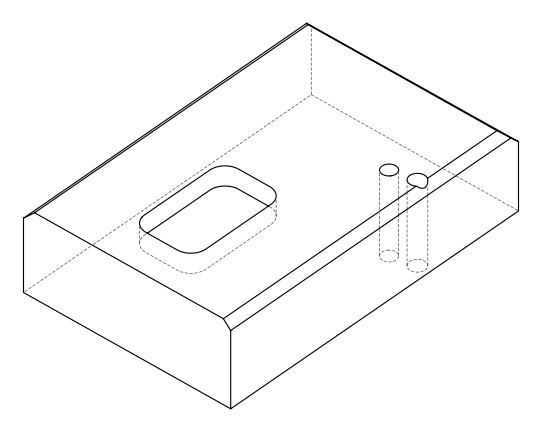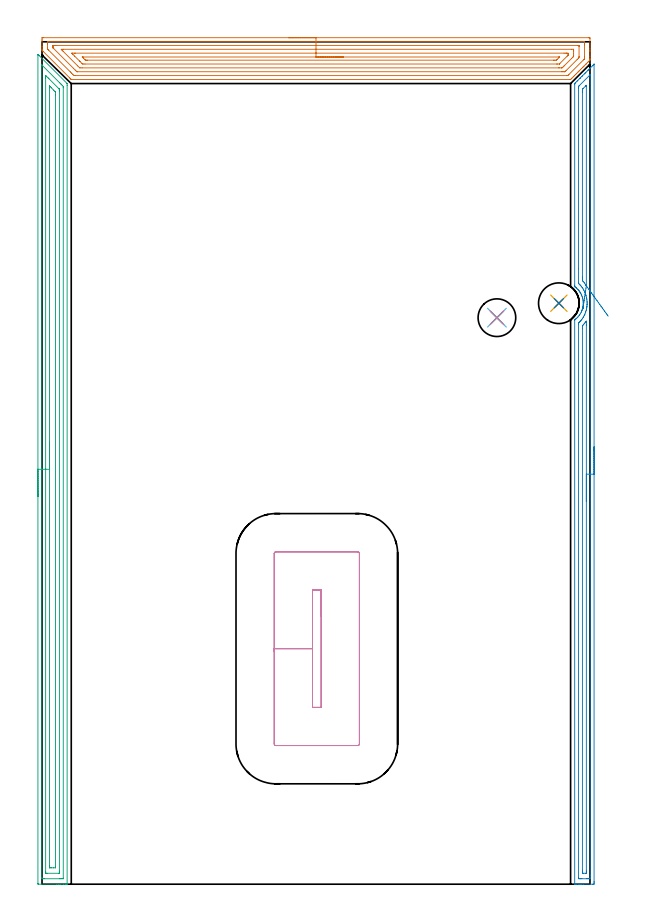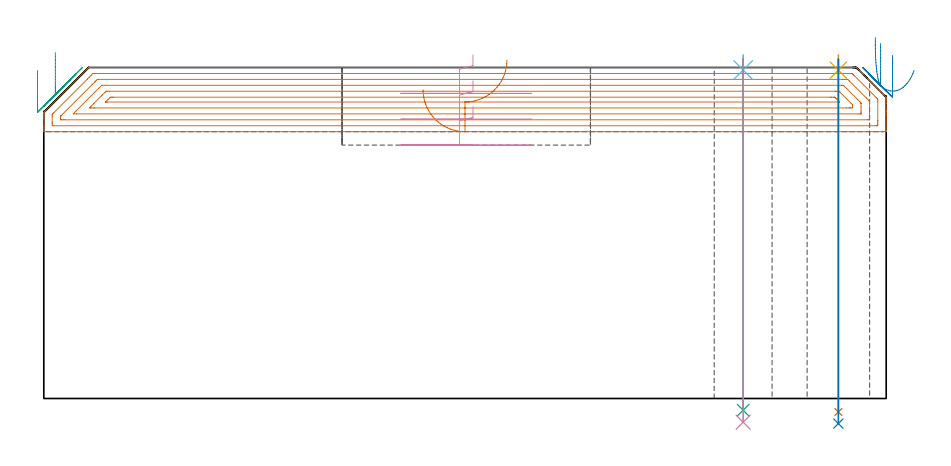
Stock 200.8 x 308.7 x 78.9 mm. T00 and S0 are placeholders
(PLAN: 10 operations, 6 tool changes, 30.6 min)
(1 AREA_MILL | FG_CHAMFER_SURFACE | UGT0205_001 | 9.62 min | 23505 mm3)
(2 AREA_MILL_1 | FG_CHAMFER_SURFACE_1 | UGT0205_001 | 7.39 min | 7457 mm3)
(3 AREA_MILL_2 | FG_CHAMFER_SURFACE_2 | UGT0205_001 | 9.82 min | 17000 mm3)
(4 MILL_RECTANGULAR_POCKET | POCKET_RECTANGULAR_STRAIGHT | UGT0201_006 | Follow Part, ap 7, ae 75% | 2.3 min | 105054 mm3)
(5 SPOT_DRILL | STEP1HOLE | NXT0321_9005460120000 | 0.03 min | 6 mm3)
(6 SPOT_DRILL_1 | STEP1HOLE_1 | NXT0321_9005460120000 | 0.03 min | 7 mm3)
(7 DRILL_THROUGH_HOLE_INTO_CENTER | STEP1HOLE | NXT0301_065 | 0.34 min | 5463 mm3)
(8 DRILL_TO_ENLARGE_THROUGH_HOLE | STEP1HOLE | UGT0301_280 | 0.35 min | 8243 mm3)
(9 DRILL_THROUGH_HOLE_INTO_CENTER_1 | STEP1HOLE_1 | NXT0301_042 | 0.34 min | 3112 mm3)
(10 DRILL_TO_ENLARGE_THROUGH_HOLE_1 | STEP1HOLE_1 | UGT0301_271 | 0.35 min | 8666 mm3)
(TOOL UGT0205_001 | Chamfer Mill 20 x 3 x 45 deg. | D20 FL50 Z2)
(TOOL UGT0201_006 | End Mill 28 mm | D28 FL25 Z2)
(TOOL NXT0321_9005460120000 | NC Spot Drill, 142deg, 12mm, Carbide, Uncoated | D12 PA142 FL30 Z2)
(TOOL NXT0301_065 | Carbide Drill 9.4mm [860.1-0940-075A1-MM 2214] | D9.4 PA140 FL98 Z2)
(TOOL UGT0301_280 | Twist Drill 14.9 mm | D14.9 PA118 FL114 Z2)
(TOOL NXT0301_042 | Carbide Drill 7.1mm [860.1-0710-057A1-MM 2214] | D7.1 PA140 FL85 Z2)
(TOOL UGT0301_271 | Twist Drill 13.8 mm | D13.8 PA118 FL108 Z2)
(OP 1 AREA_MILL)
G17 G21 G94 G90
T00 M6
G54
G17 G0 G90 X90.4 Y310.2 S1061 M3
G43 Z88.9 H0
Z73.6
G94 G1 X90.438 Z72.728 F250.
X90.552 Z71.864
X90.741 Z71.012
X91.003 Z70.18
X91.337 Z69.374
X91.74 Z68.6
X92.208 Z67.864
X92.74 Z67.172
X93.329 Z66.529
X93.972 Z65.94
X94.664 Z65.408
X95.4 Z64.94
X96.174 Z64.537
X96.98 Z64.203
X97.812 Z63.941
X98.664 Z63.752
X99.528 Z63.638
X100.4 Z63.6
X200.212
X200.561 Y310.196 Z63.602
X200.79 Y310.191 Z63.605
X200.8 Y309.958 Z63.839
Y306.103 Z67.692
Y305.498 Z68.3
Y305.214 Z68.583
Y303.438 Z70.357
Y302.588 Z71.212
Y302.116 Z71.684
Y302.096 Z71.704
X200.79 Y302.002 Z71.797
X200.605 Y301.805 Z71.995
X200.212 Y301.412 Z72.387
X200.02 Y301.218 Z72.578
X199.442 Y300.642 Z73.158
X199.321 Y300.52 Z73.278
X199.131 Y300.33 Z73.466
X198.563 Y299.763 Z74.037
X198.43 Y299.629 Z74.169
X198.243 Y299.442 Z74.355
X197.684 Y298.884 Z74.916
X197.355 Y298.553 Z75.243
X196.805 Y298.005 Z75.795
X196.467 Y297.665 Z76.131
X195.926 Y297.126 Z76.674
X195.579 Y296.777 Z77.019
X195.047 Y296.247 Z77.553
X194.691 Y295.889 Z77.907
X194.167 Y295.367 Z78.433
X193.974 Y295.173 Z78.625
X193.746 Y294.949 Z78.846
X193.695 Y294.903 Z78.889
X193.529 Y294.9 Z78.9
X10.836
X10.705 Y294.904 Z78.889
X10.663 Y294.939 Z78.856
X10.56 Y295.039 Z78.758
X10.391 Y295.209 Z78.59
X10.155 Y295.445 Z78.354
X0.344 Y305.256 Z68.544
X0.142 Y305.461 Z68.338
X0.009 Y305.603 Z68.196
X0.007 Y305.658 Z68.14
X0. Y305.942 Z67.857
Y306.424 Z67.375
Y306.991 Z66.804
Y309.05 Z64.747
X0.004 Y309.655 Z64.14
X0.008 Y310.191 Z63.605
X0.048 Y310.193 Z63.603
X0.588 Y310.2 Z63.6
X100.4
Y308.786 Z65.014
X198.412 Y308.785 Z65.015
X198.43
X198.79 Y308.767 Z65.033
X198.797 Y308.401 Z65.399
X198.799 Y307.879 Z65.921
X198.8 Y307.51 Z66.29
X198.799 Y303.07 Z70.73
X198.792 Y302.55 Z71.25
X198.79 Y302.46 Z71.34
X198.736 Y302.397 Z71.403
X198.663 Y302.318 Z71.482
X198.43 Y302.08 Z71.72
X193.083 Y296.733 Z77.067
X192.88 Y296.535 Z77.265
X192.671 Y296.333 Z77.467
X192.21 Y296.315 Z77.485
X192.192
X12.191
X12.173
X11.729 Y296.333 Z77.467
X11.282 Y296.771 Z77.029
X10.829 Y297.221 Z76.579
X10.391 Y297.659 Z76.141
X2.37 Y305.68 Z68.12
X2.161 Y305.893 Z67.907
X2.058 Y306. Z67.8
X2.01 Y306.052 Z67.748
X2.008 Y306.103 Z67.698
X2.002 Y306.47 Z67.33
X2.001 Y307.879 Z65.921
X2.002 Y308.245 Z65.555
X2.01 Y308.767 Z65.033
X2.352 Y308.785 Z65.015
X2.37
X100.4 Y308.786 Z65.014
Y307.372 Z66.428
X196.266 Y307.371 Z66.429
X196.648 Y307.369 Z66.431
X196.774 Y307.367 Z66.433
X196.788 Y307.365 Z66.435
X196.792 Y307.324 Z66.476
X196.797 Y307.244 Z66.556
X196.799 Y307.142 Z66.658
X196.8 Y306.991 Z66.809
X196.798 Y303.288 Z70.512
X196.791 Y303.135 Z70.665
X196.776 Y302.888 Z70.912
X196.648 Y302.749 Z71.051
X196.104 Y302.203 Z71.597
X192.009 Y298.109 Z75.691
X191.651 Y297.76 Z76.04
X191.627 Y297.738 Z76.062
X191.586 Y297.735 Z76.065
X191.492 Y297.732 Z76.068
X191.301 Y297.73 Z76.071
X190.791 Y297.729 Z76.072
X190.409 Y297.728
X13.064 Y297.729 Z76.071
X12.937 Y297.731 Z76.069
X12.836 Y297.734 Z76.066
X12.774 Y297.737 Z76.063
X12.733 Y297.776 Z76.024
X12.392 Y298.109 Z75.691
X12.173 Y298.326 Z75.474
X11.502 Y298.997 Z74.803
X4.152 Y306.347 Z67.453
X4.074 Y306.428 Z67.372
X4.037 Y306.47 Z67.33
X4.021 Y306.49 Z67.31
X4.01 Y306.536 Z67.264
X4.003 Y306.839 Z66.961
X4.001 Y306.991 Z66.809
X4.002 Y307.14 Z66.66
X4.01 Y307.294 Z66.506
X4.018 Y307.365 Z66.435
X4.058 Y307.367 Z66.433
X4.152 Y307.369 Z66.431
X4.662 Y307.371 Z66.429
X5.044 Y307.372 Z66.428
X100.4
Y305.957 Z67.843
X194.12
X194.744 Y305.954 Z67.846
X194.778 Y305.952 Z67.848
X194.79 Y305.949 Z67.851
X194.793 Y305.931 Z67.869
X194.797 Y305.838 Z67.962
X194.799 Y305.652 Z68.148
X194.8 Y305.279 Z68.521
Y304.326 Z69.474
X194.797 Y303.506 Z70.294
X194.791 Y303.438 Z70.362
X194.778 Y303.339 Z70.461
X194.702 Y303.258 Z70.542
X194.583 Y303.135 Z70.665
X194.432 Y302.982 Z70.818
X194.001 Y302.55 Z71.25
X191.319 Y299.867 Z73.933
X190.872 Y299.424 Z74.376
X190.715 Y299.27 Z74.53
X190.59 Y299.151 Z74.649
X190.409 Y299.147 Z74.653
X190.262 Y299.144 Z74.656
X189.518 Y299.143 Z74.657
X189.372
X14.7
X13.955 Y299.148 Z74.652
X13.803 Y299.15 Z74.65
X13.064 Y299.884 Z73.916
X7.717 Y305.231 Z68.569
X7.298 Y305.658 Z68.142
X7.091 Y305.87 Z67.93
X7.022 Y305.951 Z67.849
X7.863 Y305.957 Z67.843
X100.4
Y304.543 Z69.257
X191.301
X191.975 Y304.542 Z69.258
X192.192 Y304.54 Z69.26
X192.409 Y304.536 Z69.264
X192.79 Y304.522 Z69.278
X192.794 Y304.326 Z69.474
X192.795 Y304.023 Z69.777
X192.792 Y303.872 Z69.928
X192.789 Y303.799 Z70.001
X192.756 Y303.764 Z70.036
X192.439 Y303.438 Z70.362
X189.775 Y300.774 Z73.026
X189.646 Y300.647 Z73.153
X189.6 Y300.605 Z73.195
X189.564 Y300.574 Z73.226
X189.518 Y300.564 Z73.236
X188.843 Y300.558 Z73.242
X188.627 Y300.557 Z73.243
X15.738 Y300.558
X15.06 Y300.561 Z73.239
X14.847 Y300.564 Z73.236
X14.632 Y300.774 Z73.026
X13.955 Y301.443 Z72.357
X13.736 Y301.662 Z72.138
X11.96 Y303.438 Z70.362
X11.282 Y304.117 Z69.683
X11.077 Y304.326 Z69.474
X10.881 Y304.529 Z69.271
X11.071 Y304.536 Z69.264
X11.282 Y304.54 Z69.26
X11.956 Y304.543 Z69.257
X12.173
X100.4
Y303.129 Z70.671
X189.332
X189.518 Y303.128 Z70.672
X189.626 Y303.125 Z70.675
X189.659 Y303.123 Z70.677
X189.662 Y303.121 Z70.679
X189.65 Y303.105 Z70.695
X189.616 Y303.065 Z70.735
X189.591 Y303.039 Z70.761
X188.865 Y302.313 Z71.487
X188.627 Y302.079 Z71.721
X188.537 Y301.997 Z71.803
X188.507 Y301.978 Z71.822
X188.471 Y301.976 Z71.824
X188.315 Y301.973 Z71.827
X187.736 Y301.971 Z71.829
X187.426
X16.629
X16.317 Y301.972 Z71.828
X16.028 Y301.976 Z71.824
X15.888 Y301.978 Z71.822
X15.738 Y302.118 Z71.682
X15.3 Y302.55 Z71.25
X14.847 Y303.005 Z70.795
X14.746 Y303.114 Z70.686
X14.744 Y303.123 Z70.677
X14.771 Y303.124 Z70.676
X14.847 Y303.126 Z70.674
X15.157 Y303.128 Z70.672
X100.4 Y303.129 Z70.671
X101.272 Z70.709
X102.136 Z70.823
X102.988 Z71.012
X103.82 Z71.274
X104.626 Z71.608
X105.4 Z72.011
X106.136 Z72.48
X106.828 Z73.011
X107.471 Z73.6
X108.06 Z74.243
X108.592 Z74.935
X109.06 Z75.671
X109.463 Z76.445
X109.797 Z77.251
X110.059 Z78.083
X110.248 Z78.935
X110.362 Z79.8
X110.4 Z80.671
G0 Z88.9
M5
M2
(OP 2 AREA_MILL_1)
G17 G21 G94 G90
T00 M6
G54
G17 G0 G90 X202.3 Y160.25 S1061 M3
G43 Z88.9 H0
Z81.8
G94 G1 Y160.212 Z80.928 F250.
Y160.098 Z80.063
Y159.909 Z79.212
Y159.647 Z78.38
Y159.313 Z77.574
Y158.91 Z76.8
Y158.442 Z76.064
Y157.91 Z75.372
Y157.321 Z74.729
Y156.678 Z74.14
Y155.986 Z73.608
Y155.25 Z73.14
Y154.476 Z72.737
Y153.67 Z72.403
Y152.838 Z72.141
Y151.987 Z71.952
Y151.122 Z71.838
Y150.25 Z71.8
Y1.043
X202.299 Y0.618 Z71.801
X202.295 Y0.155 Z71.803
X202.292 Y0.009 Z71.806
X201.838 Y0. Z72.259
X198.309 Z75.785
X197.764 Z76.332
X197.427 Z76.669
X196.882 Z77.214
X196.544 Z77.55
X195.869 Z78.231
X195.554 Z78.545
X195.208 Y0.007 Z78.883
X195.202 Y0.008 Z78.888
X195.2 Y0.171 Z78.9
Y206.53
X195.205 Y206.811 Z78.89
X195.214 Y206.821 Z78.882
X195.37 Y206.941 Z78.728
X195.414 Y206.976 Z78.685
X195.483 Y207.032 Z78.616
X195.656 Y207.172 Z78.442
X195.771 Y207.274 Z78.326
X195.935 Y207.417 Z78.164
X196.352 Y207.834 Z77.747
X196.811 Y208.379 Z77.287
X197.063 Y208.727 Z77.035
X197.335 Y209.169 Z76.762
X197.584 Y209.62 Z76.515
X197.688 Y209.837 Z76.411
X197.824 Y210.172 Z76.272
X197.896 Y210.369 Z76.2
X197.947 Y210.512 Z76.147
X198.083 Y210.957 Z76.016
X198.191 Y211.405 Z75.909
X198.265 Y211.851 Z75.83
X198.315 Y212.298 Z75.78
X198.317 Y212.336 Z75.778
X198.338 Y212.744 Z75.756
X198.336 Y212.964
X198.333 Y213.191 Z75.757
X198.33 Y213.23 Z75.759
X198.306 Y213.638 Z75.793
X198.291 Y213.751 Z75.807
X198.245 Y214.083 Z75.848
X198.157 Y214.531 Z75.936
X198.098 Y214.774 Z76.001
X198.045 Y214.976 Z76.053
X198.032 Y215.016 Z76.066
X197.899 Y215.425 Z76.2
X197.73 Y215.869 Z76.369
X197.688 Y215.964 Z76.411
X197.483 Y216.367 Z76.614
X197.263 Y216.762 Z76.835
X197.133 Y216.961 Z76.963
X197.044 Y217.099 Z77.054
X196.812 Y217.429 Z77.288
X196.723 Y217.543 Z77.376
X196.631 Y217.655 Z77.468
X196.544 Y217.749 Z77.554
X196.29 Y218.028 Z77.808
X195.935 Y218.385 Z78.164
X195.754 Y218.547 Z78.345
X195.701 Y218.59 Z78.398
X195.403 Y218.827 Z78.696
X195.317 Y218.895 Z78.778
X195.202 Y218.99 Z78.888
X195.2 Y219.482 Z78.9
Y293.182
X195.204 Y293.397 Z78.889
X195.211 Y293.414 Z78.882
X195.429 Y293.629 Z78.671
X195.478 Y293.678 Z78.622
X196.103 Y294.305 Z77.993
X196.322 Y294.522 Z77.778
X196.986 Y295.187 Z77.111
X197.179 Y295.379 Z76.921
X197.216 Y295.416 Z76.884
X197.868 Y296.069 Z76.229
X198.029 Y296.23 Z76.07
X198.109 Y296.309 Z75.991
X198.749 Y296.95 Z75.349
X198.88 Y297.08 Z75.22
X199.002 Y297.202 Z75.098
X199.191 Y297.392 Z74.907
X199.299 Y297.5 Z74.798
X199.895 Y298.096 Z74.204
X200.073 Y298.275 Z74.024
X200.192 Y298.393 Z73.905
X200.789 Y298.989 Z73.311
X200.956 Y299.157 Z73.141
X201.682 Y299.882 Z72.417
X201.838 Y300.039 Z72.259
X202.278 Y300.478 Z71.822
X202.293 Y300.493 Z71.807
X202.296 Y300.489 Z71.803
X202.299 Y300.478 Z71.801
X202.3 Y300.471 Z71.8
Y150.25
X200.886 Z73.214
Y3.298
X200.884 Y2.477 Z73.216
X200.882 Y2.404 Z73.218
X200.865 Y2.01 Z73.235
X200.47 Y2.003 Z73.63
X200.073 Y2.001 Z74.027
X199.59 Y2. Z74.51
X197.826 Z76.274
X197.427 Y2.001 Z76.673
X196.941 Y2.003 Z77.159
X196.72 Y2.01 Z77.38
X196.621 Y2.029 Z77.479
X196.615 Y2.333 Z77.485
Y2.404
Y205.19
X196.62 Y205.6 Z77.48
X196.621 Y205.647 Z77.479
X196.648 Y205.678 Z77.452
X196.704 Y205.738 Z77.396
X196.795 Y205.83 Z77.305
X197.046 Y206.083 Z77.054
X197.232 Y206.28 Z76.868
X197.427 Y206.505 Z76.673
X197.639 Y206.762 Z76.461
X197.81 Y206.976 Z76.29
X198.021 Y207.267 Z76.079
X198.309 Y207.707 Z75.791
X198.371 Y207.807 Z75.729
X198.408 Y207.87 Z75.692
X198.686 Y208.381 Z75.414
X198.873 Y208.763 Z75.227
X198.929 Y208.896 Z75.171
X199.191 Y209.555 Z74.909
X199.218 Y209.629 Z74.882
X199.226 Y209.656 Z74.874
X199.417 Y210.321 Z74.683
X199.472 Y210.55 Z74.628
X199.578 Y211.051 Z74.522
X199.645 Y211.443 Z74.455
X199.671 Y211.647 Z74.429
X199.69 Y211.831 Z74.41
X199.733 Y212.336 Z74.367
X199.746 Y212.504 Z74.354
X199.747 Y212.666 Z74.353
X199.745 Y213.23 Z74.355
X199.724 Y213.583 Z74.376
X199.674 Y214.123 Z74.426
X199.609 Y214.593 Z74.491
X199.526 Y215.016 Z74.574
X199.342 Y215.756 Z74.758
X199.295 Y215.91 Z74.805
X199.191 Y216.226 Z74.909
X198.973 Y216.803 Z75.127
X198.795 Y217.204 Z75.305
X198.535 Y217.696 Z75.565
X198.309 Y218.095 Z75.791
X197.981 Y218.59 Z76.119
X197.749 Y218.913 Z76.351
X197.427 Y219.301 Z76.673
X197.268 Y219.483 Z76.832
X197.136 Y219.623 Z76.964
X196.846 Y219.924 Z77.254
X196.621 Y220.157 Z77.479
X196.619 Y220.203 Z77.481
X196.615 Y220.305 Z77.485
X196.614 Y225.554 Z77.486
X196.615 Y291.842 Z77.485
X196.619 Y292.253 Z77.481
X196.621 Y292.352 Z77.479
X196.672 Y292.411 Z77.428
X196.767 Y292.511 Z77.333
X196.986 Y292.736 Z77.114
X200.759 Y296.508 Z73.341
X200.851 Y296.598 Z73.249
X200.866 Y296.611 Z73.234
X200.876 Y296.617 Z73.224
X200.879 Y296.592 Z73.221
X200.885 Y296.381 Z73.215
Y296.309
X200.886 Y150.25 Z73.214
X199.472 Z74.628
X199.471 Y4.8 Z74.629
X199.47 Y4.191 Z74.63
X199.467 Y4.049 Z74.633
X199.465 Y4.017 Z74.635
X199.462 Y4.01 Z74.638
X199.442 Y4.006 Z74.658
X199.379 Y4.001 Z74.721
X198.309 Z75.791
X198.12 Y4.003 Z75.98
X198.067 Y4.006 Z76.033
X198.038 Y4.01 Z76.062
X198.035 Y4.023 Z76.065
X198.032 Y4.097 Z76.068
X198.03 Y4.191 Z76.07
X198.029 Y4.475 Z76.071
X198.028 Y5.084 Z76.072
X198.029 Y203.687 Z76.071
X198.032 Y204.296 Z76.068
X198.035 Y204.574 Z76.065
X198.038 Y204.613 Z76.062
X198.056 Y204.637 Z76.044
X198.109 Y204.701 Z75.991
X198.309 Y204.936 Z75.791
X198.424 Y205.073 Z75.676
X198.52 Y205.19 Z75.58
X198.816 Y205.57 Z75.284
X199.18 Y206.083 Z74.92
X199.185 Y206.089 Z74.915
X199.191 Y206.096 Z74.909
X199.465 Y206.348 Z74.635
X199.468 Y206.083 Z74.632
X199.47 Y205.8 Z74.63
X199.471 Y205.19 Z74.629
X199.472 Y204.906 Z74.628
Y150.25
Y149.378 Z74.666
Y148.514 Z74.78
Y147.662 Z74.969
Y146.83 Z75.231
Y146.024 Z75.565
Y145.25 Z75.968
Y144.514 Z76.437
Y143.822 Z76.968
Y143.179 Z77.557
Y142.59 Z78.201
Y142.059 Z78.893
Y141.59 Z79.628
Y141.187 Z80.402
Y140.853 Z81.208
Y140.591 Z82.04
Y140.402 Z82.892
Y140.288 Z83.757
Y140.25 Z84.628
G0 Z88.9
X207.456 Y208.181
Z78.225
G1 X207.18 Y208.565 Z77.492
X206.868 Y208.999 Z76.802
X206.522 Y209.48 Z76.162
X206.144 Y210.004 Z75.576
X205.738 Y210.568 Z75.048
X205.307 Y211.167 Z74.584
X204.854 Y211.797 Z74.185
X204.382 Y212.452 Z73.855
X203.895 Y213.129 Z73.597
X203.397 Y213.821 Z73.412
X202.892 Y214.523 Z73.303
X202.382 Y215.231 Z73.269
X201.873 Y215.938 Z73.312
X201.368 Y216.64 Z73.43
X200.871 Y217.33 Z73.623
X200.386 Y218.004 Z73.89
X199.916 Y218.657 Z74.228
X199.465 Y219.283 Z74.635
X199.447 Y219.309 Z74.653
X199.408 Y219.368 Z74.692
X199.333 Y219.483 Z74.767
X199.191 Y219.694 Z74.909
X198.714 Y220.376 Z75.386
X198.309 Y220.865 Z75.791
X198.125 Y221.084 Z75.975
X198.042 Y221.182 Z76.058
X198.036 Y221.27 Z76.064
X198.032 Y221.55 Z76.068
X198.029 Y222.163 Z76.071
Y222.447
Y290.34
X198.03 Y290.949 Z76.07
X198.033 Y291.229 Z76.067
X198.035 Y291.323 Z76.065
X198.094 Y291.385 Z76.006
X198.309 Y291.608 Z75.791
X199.191 Y292.492 Z74.909
X199.312 Y292.613 Z74.788
X199.436 Y292.736 Z74.664
X199.45 Y292.746 Z74.65
X199.461 Y292.752 Z74.639
X199.465 Y292.736 Z74.635
X199.469 Y292.556 Z74.631
X199.471 Y292.453 Z74.629
Y219.393
X199.47 Y219.351 Z74.63
X199.467 Y219.293 Z74.633
X199.465 Y219.283 Z74.635
X199.338 Y218.436 Z74.8
X199.213 Y217.607 Z75.04
X199.092 Y216.801 Z75.352
X198.976 Y216.025 Z75.734
X198.865 Y215.286 Z76.183
X198.76 Y214.587 Z76.695
X198.662 Y213.936 Z77.266
X198.572 Y213.336 Z77.894
X198.49 Y212.792 Z78.571
X198.417 Y212.309 Z79.294
X198.355 Y211.89 Z80.057
X198.302 Y211.539 Z80.853
X198.259 Y211.257 Z81.678
X198.228 Y211.048 Z82.524
X198.208 Y210.912 Z83.386
X198.198 Y210.851 Z84.256
X198.201 Y210.866 Z85.128
X198.214 Y210.955 Z85.996
G0 Z88.9
M5
M2
(OP 3 AREA_MILL_2)
G17 G21 G94 G90
T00 M6
G54
G17 G0 G90 X-1.5 Y142.05 S1061 M3
G43 Z88.9 H0
Z78.2
G94 G1 Y142.088 Z77.328 F250.
Y142.202 Z76.463
Y142.391 Z75.612
Y142.653 Z74.78
Y142.987 Z73.974
Y143.39 Z73.2
Y143.859 Z72.464
Y144.39 Z71.772
Y144.979 Z71.129
Y145.622 Z70.54
Y146.314 Z70.008
Y147.05 Z69.54
Y147.824 Z69.137
Y148.63 Z68.803
Y149.462 Z68.541
Y150.314 Z68.352
Y151.178 Z68.238
Y152.05 Z68.2
Y303.81
X-1.496 Y304.077 Z68.204
X-1.494 Y304.082 Z68.205
X-1.477 Y304.077 Z68.223
X-1.389 Y303.989 Z68.311
X-1.012 Y303.614 Z68.684
X9.158 Y293.443 Z78.857
X9.206 Y293.4 Z78.893
X9.2 Y292.77 Z78.9
Y0.172
X9.197 Y0.009 Z78.888
X9.183 Y0.007 Z78.874
X8.824 Y0. Z78.524
X8.509 Z78.209
X7.828 Z77.523
X6.604 Z76.301
X6.06 Z75.754
X5.448 Z75.143
X-1.285 Y0.001 Z68.413
X-1.492 Y0.01 Z68.206
X-1.499 Y0.217 Z68.199
Y0.244
X-1.5 Y152.05 Z68.2
X-0.086 Z69.614
X-0.085 Y300.085 Z69.615
X-0.083 Y300.174 Z69.617
X-0.08 Y300.215 Z69.62
X-0.079 Y300.218 Z69.621
X-0.066 Y300.207 Z69.634
X0.028 Y300.119 Z69.728
X0.242 Y299.908 Z69.942
X6.496 Y293.654 Z76.196
X6.944 Y293.203 Z76.644
X7.378 Y292.76 Z77.078
X7.779 Y292.33 Z77.479
X7.785 Y291.911 Z77.485
Y291.867
Y2.193
X7.784 Y2.087 Z77.484
X7.781 Y2.034 Z77.481
X7.78 Y2.016 Z77.48
X7.746 Y2.01 Z77.446
X7.343 Y2.002 Z77.043
X6.944 Y2.001 Z76.644
X6.461 Y2. Z76.161
X0.756 Z70.456
X0.271 Y2.002 Z69.971
X0.034 Y2.007 Z69.734
X-0.079 Y2.011 Z69.621
X-0.085 Y2.362 Z69.615
Y2.405
X-0.086 Y152.05 Z69.614
X1.328 Z71.028
X1.329 Y295.441 Z71.029
Y295.754
X1.334 Y296.334 Z71.034
X1.335 Y296.347 Z71.035
X1.359 Y296.334 Z71.059
X1.64 Y296.058 Z71.34
X2.26 Y295.441 Z71.96
X2.524 Y295.177 Z72.224
X6.225 Y291.475 Z75.925
X6.307 Y291.39 Z76.007
X6.347 Y291.346 Z76.047
X6.364 Y291.325 Z76.064
X6.365 Y291.288 Z76.065
X6.369 Y290.974 Z76.069
X6.371 Y290.659 Z76.071
Y4.772
X6.367 Y4.192 Z76.067
X6.364 Y4.037 Z76.064
X6.359 Y4.01 Z76.059
X6.314 Y4.005 Z76.014
X6.249 Y4.001 Z75.949
X1.83 Y4. Z71.53
X1.64 Y4.003 Z71.34
X1.45 Y4.008 Z71.15
X1.335 Y4.013 Z71.035
X1.332 Y4.088 Z71.032
X1.331 Y4.192 Z71.031
X1.329 Y4.507 Z71.029
X1.328 Y152.05 Z71.028
X2.743 Z72.443
Y291.867
X2.744 Y292.398 Z72.444
X2.745 Y292.452 Z72.445
X2.748 Y292.487 Z72.448
X2.749 Y292.49 Z72.449
X2.77 Y292.472 Z72.47
X2.973 Y292.275 Z72.673
X3.384 Y291.867 Z73.084
X4.292 Y290.959 Z73.992
X4.727 Y290.517 Z74.427
X4.943 Y290.297 Z74.643
X4.95 Y290.08 Z74.65
X4.956 Y289.409 Z74.656
X4.957 Y289.187 Z74.657
Y6.201
X4.956 Y6.104 Z74.656
X4.953 Y6.046 Z74.653
X4.951 Y6.019 Z74.651
X4.938 Y6.01 Z74.638
X4.271 Y6. Z73.971
X3.387 Z73.087
X2.972 Y6.005 Z72.672
X2.765 Y6.01 Z72.465
X2.749 Y6.013 Z72.449
X2.747 Y6.029 Z72.447
X2.744 Y6.066 Z72.444
X2.743 Y6.119 Z72.443
Y6.651
Y152.05
Y152.922 Z72.481
Y153.787 Z72.595
Y154.638 Z72.783
Y155.47 Z73.046
Y156.276 Z73.38
Y157.05 Z73.782
Y157.786 Z74.251
Y158.478 Z74.782
Y159.121 Z75.372
Y159.71 Z76.015
Y160.242 Z76.707
Y160.71 Z77.443
Y161.113 Z78.216
Y161.447 Z79.022
Y161.709 Z79.854
Y161.898 Z80.706
Y162.012 Z81.571
Y162.05 Z82.443
G0 Z88.9
M5
M2
(OP 4 MILL_RECTANGULAR_POCKET)
G17 G21 G94 G90
T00 M6
G54
G17 G0 G90 X102.3 Y98.29 S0 M3
G43 Z88.9 H0
Z81.9
G94 G1 Y107.8 Z79.352 F250.
X99.1 Z78.494
Y86.3 Z72.733
Y64.8 F500.
X102.3
Y107.8
X99.1
Y86.3
X85.1
Y51.4
G3 X85.7 Y50.8 R0.6
G1 X115.7
G3 X116.3 Y51.4 R0.6
G1 Y121.2
G3 X115.7 Y121.8 R0.6
G1 X85.7
G3 X85.1 Y121.2 R0.6
G1 Y86.3
Y85.3
G0 X102.3 Y98.29 Z75.733
G1 Y107.8 Z73.185 F250.
X99.1 Z72.328
Y86.3 Z66.567
Y64.8 F500.
X102.3
Y107.8
X99.1
Y86.3
X85.1
Y51.4
G3 X85.7 Y50.8 R0.6
G1 X115.7
G3 X116.3 Y51.4 R0.6
G1 Y121.2
G3 X115.7 Y121.8 R0.6
G1 X85.7
G3 X85.1 Y121.2 R0.6
G1 Y86.3
Y85.3
G0 X102.3 Y98.29 Z69.567
G1 Y107.8 Z67.018 F250.
X99.1 Z66.161
Y86.3 Z60.4
Y64.8 F500.
X102.3
Y107.8
X99.1
Y86.3
X85.1
Y51.4
G3 X85.7 Y50.8 R0.6
G1 X115.7
G3 X116.3 Y51.4 R0.6
G1 Y121.2
G3 X115.7 Y121.8 R0.6
G1 X85.7
G3 X85.1 Y121.2 R0.6
G1 Y86.3
Y85.3
G0 Z88.9
M5
M2
(OP 5 SPOT_DRILL)
G17 G21 G94 G90
T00 M6
G54
G17 G0 G90 X189.4 Y212.9 S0 M3
G43 Z88.9 H0
G94 G81 G98 Z78.259 F250. R81.9
G80
M5
M2
(OP 6 SPOT_DRILL_1)
G17 G21 G94 G90
T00 M6
G54
G17 G0 G90 X166.7 Y207.6 S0 M3
G43 Z88.9 H0
G94 G81 G98 Z78.306 F250. R81.9
G80
M5
M2
(OP 7 DRILL_THROUGH_HOLE_INTO_CENTER)
G17 G21 G94 G90
T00 M6
G54
G17 G0 G90 X189.4 Y212.9 S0 M3
G43 Z88.9 H1
G94 G73 G98 Z-3.211 F250. Q9.123 R80.9
G80
M5
M2
(OP 8 DRILL_TO_ENLARGE_THROUGH_HOLE)
G17 G21 G94 G90
T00 M6
G54
G17 G0 G90 X189.4 Y212.9 S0 M3
G43 Z88.9 H0
G94 G73 G98 Z-5.976 F250. Q14.146 R80.9
G80
M5
M2
(OP 9 DRILL_THROUGH_HOLE_INTO_CENTER_1)
G17 G21 G94 G90
T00 M6
G54
G17 G0 G90 X166.7 Y207.6 S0 M3
G43 Z88.9 H1
G94 G73 G98 Z-2.792 F250. Q6.808 R80.9
G80
M5
M2
(OP 10 DRILL_TO_ENLARGE_THROUGH_HOLE_1)
G17 G21 G94 G90
T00 M6
G54
G17 G0 G90 X166.7 Y207.6 S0 M3
G43 Z88.9 H0
G94 G73 G98 Z-5.646 F250. Q12.078 R80.9
G80
M5
M2
